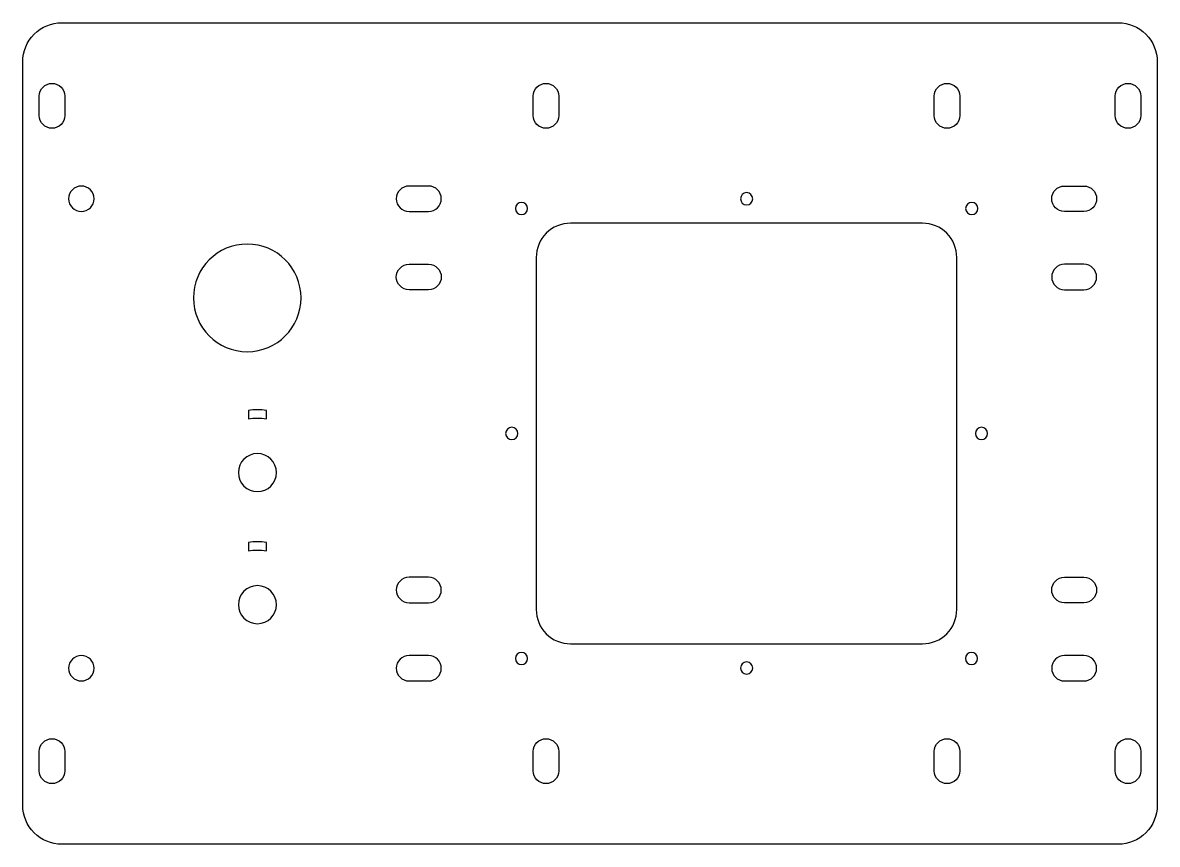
# Model space of a CAD drawing. Header units: millimetres. Extents: x -8 to 224, y 0 to 168.
import ezdxf

# ---------------------------------------------------------------- set-up
doc = ezdxf.new("R2010")
doc.units = ezdxf.units.MM

msp = doc.modelspace()

# ---------------------------------------------------------------- linework, layer by layer
at = {"layer": 'INTERIOR_PROFILES'}
for points in [[(-4.6, 153, -1), (0.6, 153), (0.6, 149, -1), (-4.6, 149)], [(96.4, 153, -1), (101.6, 153), (101.6, 149, -1), (96.4, 149)], [(178.4, 153, -1), (183.6, 153), (183.6, 149, -1), (178.4, 149)], [(215.4, 153, -1), (220.6, 153), (220.6, 149, -1), (215.4, 149)], [(71, 129.4), (75, 129.4, 1), (75, 134.6), (71, 134.6, 1)], [(205, 129.4, -1), (205, 134.6), (209, 134.6, -1), (209, 129.4)], [(97, 120), (97, 48, 0.414214), (104, 41), (176, 41, 0.414214), (183, 48), (183, 120, 0.414214), (176, 127), (104, 127, 0.414214)], [(71, 113.4, -1), (71, 118.6), (75, 118.6, -1), (75, 113.4)], [(209, 118.6), (205, 118.6, 1), (205, 113.4), (209, 113.4, 1)], [(41.85, 87), (41.85, 88.72, 0.072361), (38.15, 88.72), (38.15, 87, -0.083539)], [(38.15, 61.72), (38.15, 60, -0.083539), (41.85, 60), (41.85, 61.72, 0.072361)], [(75, 54.6), (71, 54.6, 1), (71, 49.4), (75, 49.4, 1)], [(205, 49.4, -1), (205, 54.6), (209, 54.6, -1), (209, 49.4)], [(71, 33.4), (75, 33.4, 1), (75, 38.6), (71, 38.6, 1)], [(209, 38.6), (205, 38.6, 1), (205, 33.4), (209, 33.4, 1)], [(-4.6, 19, -1), (0.6, 19), (0.6, 15, -1), (-4.6, 15)], [(96.4, 19, -1), (101.6, 19), (101.6, 15, -1), (96.4, 15)], [(178.4, 19, -1), (183.6, 19), (183.6, 15, -1), (178.4, 15)], [(215.4, 19, -1), (220.6, 19), (220.6, 15, -1), (215.4, 15)]]:
    msp.add_lwpolyline(points, format="xyb", close=True, dxfattribs=at)
at = {"layer": 'INTERIOR_PROFILES', "extrusion": (0, 0, -1)}
for centre, radius in [((-4, 132), 2.6), ((-140.03, 132), 1.25), ((-94, 130), 1.25), ((-186.06, 130), 1.25), ((-37.92, 111.73), 11), ((-92, 84.02), 1.25), ((-188.06, 84.02), 1.25), ((-40, 76), 3.89), ((-40, 49), 3.89), ((-4, 36), 2.6), ((-94, 38), 1.25), ((-140.03, 36.05), 1.25), ((-186, 38), 1.25)]:
    msp.add_circle(centre, radius, dxfattribs=at)
at = {"layer": 'OUTER_PROFILES'}
msp.add_lwpolyline([(-8, 8), (-8, 160, -0.414214), (0, 168), (216, 168, -0.414214), (224, 160), (224, 8, -0.414214), (216, 0), (0, 0, -0.414214)], format="xyb", close=True, dxfattribs=at)

doc.saveas('drawing.dxf')
